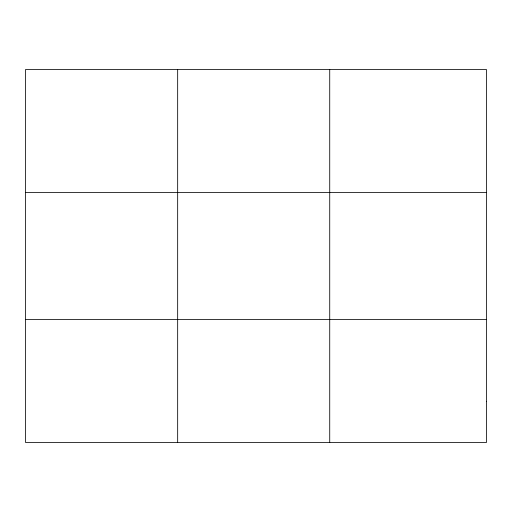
<?xml version="1.0" encoding="UTF-8"?>
<svg xmlns="http://www.w3.org/2000/svg" width="512" height="512" viewBox="0 0 512 512"><rect width="100%" height="100%" fill="white"/><g stroke="black" fill="none" stroke-linecap="round" stroke-linejoin="round"><path stroke-width="0.77" d="M177.664 69.459L177.664 442.541M329.728 69.459L329.728 442.541M25.6 192.576L486.4 192.576M25.6 319.424L486.4 319.424M486.4 401.504L486.4 442.541L25.6 442.541L25.6 69.459L486.4 69.459L486.4 401.504"/></g></svg>
